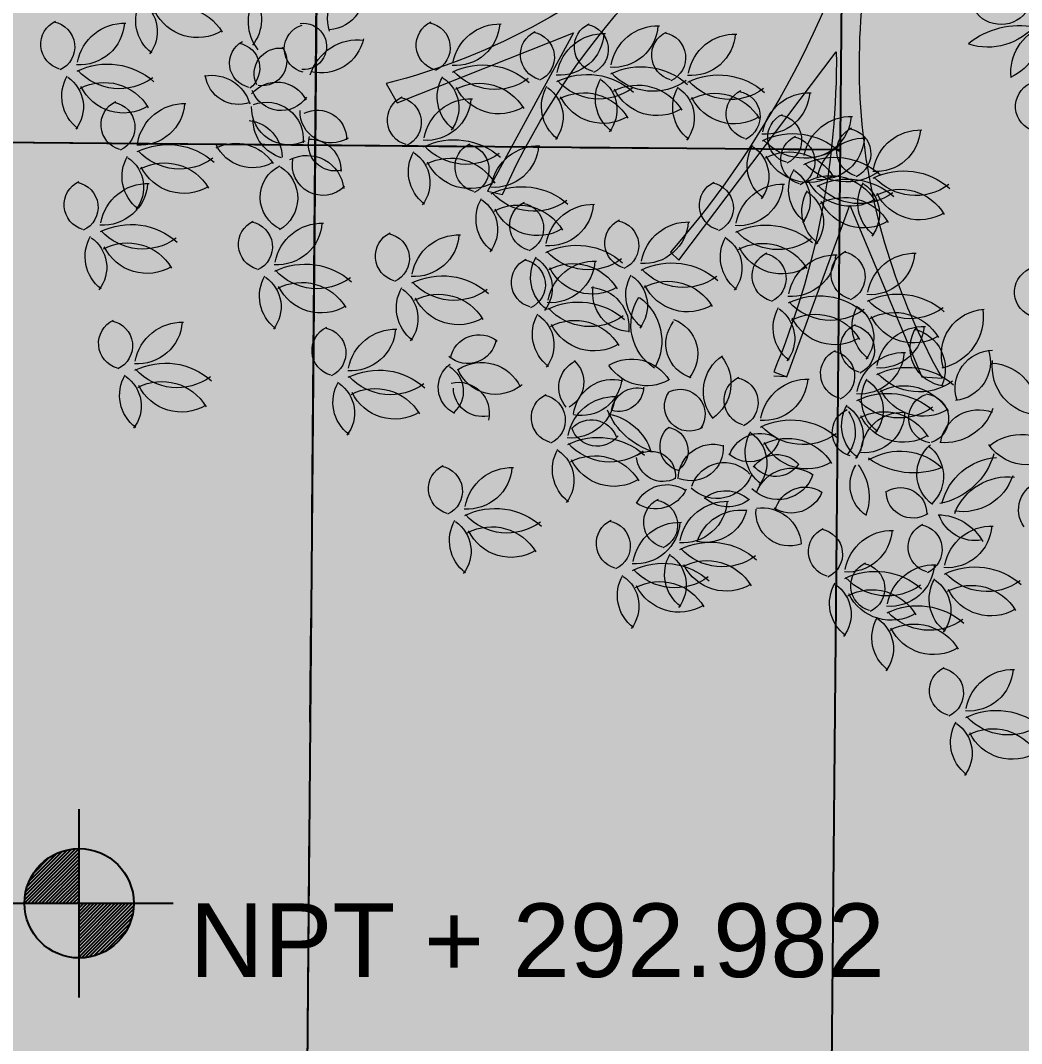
# Model space of a CAD drawing. Header units: millimetres. Extents: x 793 to 3159, y 750 to 2095.
# Drawn here: x 1210.953 to 1214.01, y 1036.533 to 1039.658 of the extents above; entities that cross this region are included whole.
import ezdxf

# ---------------------------------------------------------------- set-up
doc = ezdxf.new("R2010")
doc.units = ezdxf.units.MM
doc.linetypes.add('CENTER', pattern=[50.8, 31.75, -6.35, 6.35, -6.35])
doc.linetypes.add('CONTINUA', pattern=[0])
for name, color, linetype in [('A-BANQUETA', 8, 'Continuous'), ('A-NIVEL', 4, 'Continuous'), ('A-PISOS', 252, 'Continuous'), ('A-TEXTO', 2, 'Continuous'), ('A-VEGETACION', 65, 'Continuous')]:
    doc.layers.add(name, color=color, linetype=linetype)
doc.layers.add('JUNTA DE CONTROL', color=7, linetype='Continuous', true_color=0xf43e0b)
doc.styles.add('kobalt', font='arial.ttf', dxfattribs={"height": 0.15})

# ---------------------------------------------------------------- blocks, each defined once
blk = doc.blocks.new('A$C15914C01')
at = {"layer": 'A-PISOS', "linetype": 'CONTINUA', "ltscale": 0.5}
h = blk.add_hatch(dxfattribs=at)
h.set_pattern_fill('AR-CONC', color=250, scale=0.01)
h.set_pattern_definition([(50, (-2174.8441, -711.9263), (1.8218467, -0.1593909), [0.1905, -2.0955]), (355, (-2174.8441, -711.9263), (-0.3524342, 1.9105685), [0.1524, -1.6764058]), (100.451445, (-2174.6923, -711.9396), (1.4694125, 1.7511775), [0.1619001, -1.7809024]), (46.1842, (-2174.844, -711.4183), (2.7107904, -0.4204233), [0.28575, -3.14325]), (96.63556, (-2174.6182, -711.4533), (2.3740413, 2.4742612), [0.2428502, -2.671356]), (351.18415, (-2174.844, -711.4183), (2.3740413, 2.4742612), [0.2285997, -2.5145973]), (21, (-2174.5901, -711.5453), (1.5161439, -1.022652), [0.1905, -2.0955]), (326, (-2174.5901, -711.5453), (0.6180203, 1.8418797), [0.1524, -1.6764]), (71.451445, (-2174.4638, -711.6305), (2.1341642, 0.8192277), [0.1619001, -1.7808994]), (37.5, (-2174.8441, -711.9263), (0.03088603, 0.84555039), [0, -1.65608, 0, -1.7018, 0, -1.68275]), (7.5, (-2174.8441, -711.9263), (0.66819663, 1.00180575), [0, -0.97028, 0, -1.61798, 0, -0.64135]), (327.5, (-2175.4105, -711.9263), (1.35590595, -0.05728744), [0, -0.635, 0, -1.9812, 0, -2.6289]), (317.5, (-2175.6645, -711.9263), (1.4812918, 0.2542649), [0, -0.8255, 0, -1.31572, 0, -1.8669])])
h.paths.add_polyline_path([(34.8168, -42.8196), (32.6278, -43.153), (34.8205, -45.9618), (37.6167, -49.5446), (37.8168, -49.3615), (37.8119, -45.957), (37.2624, -45.9569), (35.0767, -43.153)])
h.paths.add_polyline_path([(37.8168, -31.153), (31.8168, -31.153), (31.8168, -34.153), (37.8168, -34.153)])
h.paths.add_polyline_path([(37.8168, -28.153), (31.8168, -28.153), (31.8168, -31.153), (37.8168, -31.153)])
h.paths.add_polyline_path([(37.8168, -25.153), (31.8168, -25.153), (31.8168, -28.153), (37.8168, -28.153)])
h.paths.add_polyline_path([(37.8168, -22.153), (31.8168, -22.153), (31.8168, -25.153), (37.8168, -25.153)])
h.paths.add_polyline_path([(37.8168, -19.153), (31.8168, -19.153), (31.8168, -22.153), (37.8168, -22.153)])
h.paths.add_polyline_path([(37.8168, -16.153), (31.8168, -16.153), (31.8168, -19.153), (37.8168, -19.153)])
h.paths.add_polyline_path([(37.8168, -13.153), (31.8168, -13.153), (31.8168, -16.153), (37.8168, -16.153)])
h.paths.add_polyline_path([(37.8168, -10.153), (31.8168, -10.153), (31.8168, -13.153), (37.8168, -13.153)])
h.paths.add_polyline_path([(37.8168, -7.153), (31.8168, -7.153), (31.8168, -10.153), (37.8168, -10.153)])
h.paths.add_polyline_path([(37.8168, -4.153), (31.8168, -4.153), (31.8168, -7.153), (37.8168, -7.153)])
h.paths.add_polyline_path([(37.8168, -1.153), (31.8168, -1.153), (31.8168, -4.153), (37.8168, -4.153)])
h.paths.add_polyline_path([(37.8168, 1.847), (30.6868, 1.8451), (30.685, -0.9441), (31.8168, -0.2966), (31.8168, -1.153), (37.8168, -1.153)])
h.paths.add_polyline_path([(34.59, 4.845), (30.6888, 4.8472), (30.6868, 1.8451), (34.8168, 1.847), (37.8168, 1.847), (37.8222, 3.6561), (34.5899, 3.6564)])
h.paths.add_polyline_path([(34.5903, 7.847), (30.6908, 7.8447), (30.6888, 4.8472), (34.59, 4.845)])
h.paths.add_polyline_path([(34.5906, 10.845), (30.6929, 10.847), (30.6908, 7.847), (34.5903, 7.847)])
h.paths.add_polyline_path([(34.5908, 13.845), (30.695, 13.847), (30.6929, 10.8498), (34.5906, 10.845)])
h.paths.add_polyline_path([(34.5911, 16.845), (30.6969, 16.8585), (30.6949, 13.847), (34.5908, 13.845)])
h.paths.add_polyline_path([(34.5914, 19.847), (30.6989, 19.8439), (30.6969, 16.847), (34.5911, 16.845)])
h.paths.add_polyline_path([(34.5917, 22.847), (30.701, 22.847), (30.6989, 19.847), (34.5914, 19.847)])
h.paths.add_polyline_path([(34.5919, 25.845), (30.703, 25.8545), (30.701, 22.847), (34.5917, 22.847)])
h.paths.add_polyline_path([(34.5922, 28.845), (30.705, 28.847), (30.703, 25.8545), (34.5919, 25.845)])
h.paths.add_polyline_path([(34.5925, 31.845), (30.707, 31.847), (30.705, 28.8431), (34.5922, 28.845)])
h.paths.add_polyline_path([(34.5927, 34.847), (30.7091, 34.847), (30.707, 31.847), (34.5925, 31.845)])
h.paths.add_polyline_path([(34.8168, 37.847), (30.7111, 37.8474), (30.7091, 34.847), (34.5927, 34.847), (34.5929, 37.0264), (34.8167, 37.0263)])
h.paths.add_polyline_path([(34.8168, 40.847), (30.7131, 40.8474), (30.7111, 37.8474), (34.8168, 37.847)])
h.paths.add_polyline_path([(31.8168, -35.1004), (37.8168, -35.1004), (37.8168, -34.153), (31.8168, -34.153)])
h.paths.add_polyline_path([(34.8168, -42.8196), (31.8168, -38.9711), (31.8168, -42.1142), (32.6278, -43.153)])
edge = h.paths.add_edge_path()
edge.add_arc((36.3898, 42.3598), 1.2114, 269.2435, 270.7565)
edge.add_line((36.4058, 41.1485), (36.3738, 41.1485))
h.paths.add_polyline_path([(33.4212, 52.8383), (33.4232, 55.847), (30.7232, 55.8475), (30.7212, 52.8475)])
h.paths.add_polyline_path([(33.4293, 64.8439), (33.4313, 67.847), (30.7313, 67.8588), (30.7293, 64.847)])
h.paths.add_polyline_path([(33.4253, 58.8475), (33.4273, 61.8475), (30.7273, 61.8475), (30.7252, 58.8475)])
h.paths.add_polyline_path([(33.4273, 61.847), (33.4293, 64.847), (30.7293, 64.8469), (30.7273, 61.847)])
h.paths.add_polyline_path([(33.4232, 55.8473), (33.4252, 58.8443), (30.7252, 58.8521), (30.7233, 55.8475)])
h.paths.add_polyline_path([(33.4192, 49.8415), (33.4212, 52.8413), (30.7212, 52.8475), (30.7192, 49.8415)])
h.paths.add_polyline_path([(33.4172, 46.8418), (33.4192, 49.8415), (30.7192, 49.8415), (30.7171, 46.8418)])
edge = h.paths.add_edge_path()
edge.add_line((33.4164, 45.5627), (33.4172, 46.8418))
edge.add_line((33.4172, 46.8418), (30.7171, 46.8418))
edge.add_line((30.7171, 46.8418), (30.7131, 40.8474))
edge.add_line((30.7131, 40.8474), (34.8168, 40.847))
edge.add_line((34.8168, 40.847), (34.8168, 43.672))
edge.add_arc((35.4163, 45.58), 2, 180.4964, 252.5566, ccw=False)
edge = h.paths.add_edge_path()
edge.add_line((33.4183, 67.8436), (33.4463, 70.8436))
edge.add_line((33.4463, 70.8436), (31.8168, 70.8493))
edge.add_line((31.8168, 70.8493), (29.2404, 70.847))
edge.add_arc((28.732, 68.9127), 2, -0.0386, 75.2748, ccw=False)
edge.add_line((30.732, 68.9114), (30.7313, 67.8475))
edge.add_line((30.7313, 67.8475), (33.4183, 67.8436))
edge = h.paths.add_edge_path()
edge.add_line((33.4333, 70.8393), (33.4337, 71.5955))
edge.add_arc((31.4338, 71.5781), 2, 0.4964, 78.8828)
edge.add_line((31.8194, 73.5406), (31.8168, 70.847))
edge.add_line((31.8168, 70.847), (33.4333, 70.8393))
at = {"layer": 'A-PISOS', "color": 250, "linetype": 'CONTINUA', "ltscale": 0.5}
for p, q in [((31.8168, 73.5733), (31.8168, -35.1001)), ((30.7192, 49.847), (33.4192, 49.847))]:
    blk.add_line(p, q, dxfattribs=at)
blk = doc.blocks.new('NIVEL')
for p, q in [((0, -0.2554), (0, 0.2554)), ((-0.1484, 0), (0, 0.1484)), ((-0.1481, 0.0097), (-0.0097, 0.1481)), ((-0.147, 0.0203), (-0.0203, 0.147)), ((-0.145, 0.0318), (-0.0318, 0.145)), ((-0.1415, 0.0447), (-0.0447, 0.1415)), ((-0.1389, 0), (0, 0.1389)), ((-0.1358, 0.0599), (-0.0599, 0.1358)), ((-0.1294, 0), (0, 0.1294)), ((-0.1248, 0.0804), (-0.0804, 0.1248)), ((-0.12, 0), (0, 0.12)), ((-0.1105, 0), (0, 0.1105)), ((-0.1011, 0), (0, 0.1011)), ((-0.0916, 0), (0, 0.0916)), ((-0.0821, 0), (0, 0.0821)), ((-0.0727, 0), (0, 0.0727)), ((-0.0632, 0), (0, 0.0632)), ((-0.0538, 0), (0, 0.0538)), ((-0.0443, 0), (0, 0.0443)), ((-0.0348, 0), (0, 0.0348)), ((-0.2554, 0), (0.2554, 0)), ((-0.0254, 0), (0, 0.0254)), ((-0.0159, 0), (0, 0.0159)), ((-0.0065, 0), (0, 0.0065)), ((0, -0.003), (0.003, 0)), ((0, -0.0125), (0.0125, 0)), ((0, -0.0219), (0.0219, 0)), ((0, -0.0314), (0.0314, 0)), ((0, -0.0408), (0.0408, 0)), ((0, -0.0503), (0.0503, 0)), ((0, -0.0598), (0.0598, 0)), ((0, -0.0692), (0.0692, 0)), ((0, -0.0787), (0.0787, 0)), ((0, -0.0881), (0.0881, 0)), ((0, -0.0976), (0.0976, 0)), ((0, -0.1071), (0.1071, 0)), ((0, -0.1165), (0.1165, 0)), ((0, -0.126), (0.126, 0)), ((0, -0.1354), (0.1354, 0)), ((0, -0.1449), (0.1449, 0)), ((0.0061, -0.1483), (0.1483, -0.0061)), ((0.0163, -0.1475), (0.1475, -0.0163)), ((0.0274, -0.1458), (0.1458, -0.0274)), ((0.0398, -0.143), (0.143, -0.0398)), ((0.054, -0.1382), (0.1382, -0.054)), ((0.0718, -0.1299), (0.1299, -0.0718))]:
    blk.add_line(p, q)
blk.add_circle((0, 0), 0.1484)
blk = doc.blocks.new('XR-CONJUNTO$0$A$C458D45B7')
at = {"lineweight": 0, "extrusion": (-2.43104e-07, -5.45806e-06, 1)}
blk.add_line((-0.3067, -1.749), (-0.3463, -1.7481), dxfattribs=at)
blk.add_lwpolyline([(0.1057, -1.746), (0.1681, -1.7494, -0.110183), (-0.0866, -0.95, -0.110183), (0.0225, -0.1181, 0.069274), (0.0548, -0.1083, -0.159056), (0.3751, -0.5382), (0.4313, -0.5098), (0.2694, -0.2414), (0.6188, -0.3643), (0.5483, -0.2962, -0.129481), (0.1024, -0.068, 0.184379), (0.1254, 0.0127), (0.8832, -0.1415), (0.8943, -0.0784), (0.1156, 0.0518, -0.487233), (0.1075, 0.0667, -0.157099), (0.4909, 0.4325), (0.4557, 0.4846), (0.2096, 0.2904), (0.2879, 0.6525), (0.2292, 0.5741, -0.1274), (0.063, 0.1098, -1.508538), (0.0487, 0.1166), (-0.0409, 1.3604), (-0.1014, 1.2588), (-0.0393, 0.4627, -0.187108), (-0.3498, 1.1361), (-0.3949, 1.1174), (-0.3356, 0.7801), (-0.586, 0.9428), (-0.6161, 0.9071, -0.222061), (-0.0345, 0.1193), (-0.0367, 0.1218), (-0.9935, 0.563), (-0.9683, 0.4373, -0.148996), (-0.7862, 0.3977), (-0.1177, 0.0214, -0.61159), (-0.1188, -0.006, -0.101655), (-1.381, -0.3864), (-1.4565, -0.4291), (-0.657, -0.3716, -0.12496), (-1.5382, -0.8654), (-1.5037, -0.924), (-0.968, -0.7054), (-1.2263, -1.1913), (-1.1801, -1.2004, -0.176723), (-0.0978, -0.0662, 0.164875), (-0.0374, -0.112, -0.122319), (-0.6656, -1.3725), (-0.6394, -1.3961), (-0.165, -0.7555, -0.101541), (-0.347, -1.7346), (-0.3067, -1.749), (-0.1198, -1.2235), (0.1057, -1.746)], format="xyb", close=True, dxfattribs=at)
at = {"lineweight": 0, "extrusion": (2.43104e-07, 5.45806e-06, -1)}
for centre, major_axis, start_param, end_param in [((-1.6027, -0.6693), (0.086, 0.0783, 0), 3.55062, 5.363168), ((-1.7206, -0.5916), (0.0749, -0.0823, 0), -1.194178, 0.664916), ((-2.1816, -0.6795), (0.0909, 0.0828, 0), 2.943806, 4.400315), ((-2.3482, -0.7139), (0.0813, 0.074, 0), 6.042078, 7.680112), ((-2.1744, -0.7941), (0.1055, -0.1158, 0), 3.38331, 4.908592), ((-1.8262, -0.6795), (0.0906, -0.0995, 0), 1.614915, 2.889535), ((-2.0476, -0.6746), (0.0938, 0.0854, 0), 0.129265, 1.395311), ((0.3358, -0.5709), (0.0714, 0.065, 0), 1.264913, 3.299305), ((-2.1171, -0.5856), (0.0974, -0.107, 0), 0.190237, 1.841773), ((-2.5155, -0.7546), (0.0578, 0.0526, 0), 2.569534, 5.006064), ((-2.5672, -0.7627), (0.0521, -0.0572, 0), 4.051015, 6.582941), ((-2.338, -0.8334), (0.0977, -0.1073, 0), 2.477681, 3.902549), ((-1.7922, -0.7543), (0.0477, -0.0524, 0), 3.730197, 7.076743), ((-1.3694, -0.7464), (0.0578, 0.0526, 0), 2.569534, 5.006064), ((-1.4212, -0.7544), (0.0521, -0.0572, 0), 4.051015, 6.582941), ((-1.3292, -0.6723), (0.0917, -0.1007, 0), -0.777492, 0.800951), ((-1.192, -0.8251), (0.0977, -0.1073, 0), 2.477681, 3.902549), ((-0.8867, -0.7475), (0.0578, 0.0526, 0), 2.569534, 5.006064), ((-0.9384, -0.7555), (0.0521, -0.0572, 0), 4.051015, 6.582941), ((-0.8464, -0.6733), (0.0917, -0.1007, 0), -0.777492, 0.800951), ((-0.7092, -0.8262), (0.0977, -0.1073, 0), 2.477681, 3.902549), ((0.3952, -0.9166), (0.1824, 0.1661, 0), 4.763929, 5.636252), ((0.2948, -0.5436), (0.143, 0.1302, 0), 1.427963, 2.601349), ((0.5108, -0.8091), (0.1051, 0.0957, 0), 3.743488, 5.119397), ((0.2985, -0.6789), (0.1219, 0.111, 0), 0.683436, 1.880422), ((-2.4752, -0.6805), (0.0917, -0.1007, 0), -0.777492, 0.800951), ((-1.7764, -0.7608), (0.0547, 0.0498, 0), 2.514693, 5.184025), ((-1.051, -0.7726), (0.0578, 0.0526, 0), 2.569534, 5.006064), ((-1.1027, -0.7806), (0.0521, -0.0572, 0), 4.051015, 6.582941), ((-1.0107, -0.6984), (0.0917, -0.1007, 0), -0.777492, 0.800951), ((-0.8735, -0.8513), (0.0977, -0.1073, 0), 2.477681, 3.902549), ((-0.6504, -0.7704), (0.0578, 0.0526, 0), 2.569534, 5.006064), ((-0.7022, -0.7784), (0.0521, -0.0572, 0), 4.051015, 6.582941), ((-0.6101, -0.6963), (0.0917, -0.1007, 0), -0.777492, 0.800951), ((-0.4729, -0.8491), (0.0977, -0.1073, 0), 2.477681, 3.902549), ((-1.9413, -0.8068), (0.0509, -0.0559, 0), 0.945939, 3.367294), ((-2.002, -0.8225), (0.0572, 0.0521, 0), 5.641793, 7.92155), ((-1.624, -0.8846), (0.1127, 0.1027, 0), 4.169962, 5.561665), ((-1.7382, -0.7025), (0.0978, 0.089, 0), 0.938823, 2.542828), ((-1.8635, -0.8377), (0.0576, 0.0525, 0), 3.417735, 5.567883), ((-1.9167, -0.801), (0.055, 0.0501, 0), 0.107397, 2.469596), ((-2.3869, -1.0247), (0.156, 0.1421, 0), 4.983233, 6.17178), ((-1.2408, -1.0165), (0.156, 0.1421, 0), 4.983233, 6.17178), ((-0.758, -1.0176), (0.156, 0.1421, 0), 4.983233, 6.17178), ((-2.3538, -0.717), (0.1269, 0.1155, 0), 1.666781, 3.133707), ((-2.0704, -0.9669), (0.0821, -0.0901, 0), 3.692575, 5.155285), ((-1.259, -0.9037), (0.0909, 0.0828, 0), 2.943806, 4.400315), ((-1.2077, -0.7087), (0.1269, 0.1155, 0), 1.666781, 3.133707), ((-1.2519, -1.0183), (0.1055, -0.1158, 0), 3.38331, 4.908592), ((-0.9223, -1.0427), (0.156, 0.1421, 0), 4.983233, 6.17178), ((-0.725, -0.7098), (0.1269, 0.1155, 0), 1.666781, 3.133707), ((-0.7691, -1.0194), (0.1055, -0.1158, 0), 3.38331, 4.908592), ((-0.5218, -1.0405), (0.156, 0.1421, 0), 4.983233, 6.17178), ((-2.4051, -0.9119), (0.0909, 0.0828, 0), 2.943806, 4.400315), ((-2.5717, -0.9464), (0.0813, 0.074, 0), 6.042078, 7.680112), ((-2.3979, -1.0266), (0.1055, -0.1158, 0), 3.38331, 4.908592), ((-1.989, -0.8304), (0.0692, -0.076, 0), 0.38642, 2.157574), ((-1.8711, -0.9645), (0.0744, 0.0677, 0), 4.565806, 6.533384), ((-1.4256, -0.9381), (0.0813, 0.074, 0), 6.042078, 7.680112), ((-0.9405, -0.9299), (0.0909, 0.0828, 0), 2.943806, 4.400315), ((-1.1071, -0.9643), (0.0813, 0.074, 0), 6.042078, 7.680112), ((-0.8892, -0.7349), (0.1269, 0.1155, 0), 1.666781, 3.133707), ((-0.9334, -1.0445), (0.1055, -0.1158, 0), 3.38331, 4.908592), ((-0.7763, -0.9048), (0.0909, 0.0828, 0), 2.943806, 4.400315), ((-0.9429, -0.9392), (0.0813, 0.074, 0), 6.042078, 7.680112), ((-0.54, -0.9277), (0.0909, 0.0828, 0), 2.943806, 4.400315), ((-0.7066, -0.9621), (0.0813, 0.074, 0), 6.042078, 7.680112), ((-0.4887, -0.7327), (0.1269, 0.1155, 0), 1.666781, 3.133707), ((-0.5328, -1.0423), (0.1055, -0.1158, 0), 3.38331, 4.908592), ((0.4619, -0.9165), (0.0578, 0.0526, 0), 2.569534, 5.006064), ((-2.3406, -0.818), (0.0974, -0.107, 0), 0.190237, 1.841773), ((-1.8588, -0.8569), (0.0633, -0.0695, 0), -0.241864, 1.949123), ((-1.4554, -0.9757), (0.0578, 0.0526, 0), 2.569534, 5.006064), ((-1.1946, -0.8098), (0.0974, -0.107, 0), 0.190237, 1.841773), ((-0.8761, -0.836), (0.0974, -0.107, 0), 0.190237, 1.841773), ((-0.7118, -0.8109), (0.0974, -0.107, 0), 0.190237, 1.841773), ((-0.4756, -0.8338), (0.0974, -0.107, 0), 0.190237, 1.841773), ((-0.4213, -0.9474), (0.0578, 0.0526, 0), 2.569534, 5.006064), ((-0.4731, -0.9554), (0.0521, -0.0572, 0), 4.051015, 6.582941), ((-0.3811, -0.8732), (0.0917, -0.1007, 0), -0.777492, 0.800951), ((-0.2439, -1.0261), (0.0977, -0.1073, 0), 2.477681, 3.902549), ((-2.3294, -0.9985), (0.0578, 0.0526, 0), 2.569534, 5.006064), ((-2.3812, -1.0065), (0.0521, -0.0572, 0), 4.051015, 6.582941), ((-2.2891, -0.9244), (0.0917, -0.1007, 0), -0.777492, 0.800951), ((-2.152, -1.0772), (0.0977, -0.1073, 0), 2.477681, 3.902549), ((-1.9016, -1.0376), (0.0829, 0.0754, 0), 5.072303, 7.119215), ((-1.5071, -0.9838), (0.0521, -0.0572, 0), 4.051015, 6.582941), ((-1.4151, -0.9016), (0.0917, -0.1007, 0), -0.777492, 0.800951), ((-1.2779, -1.0544), (0.0977, -0.1073, 0), 2.477681, 3.902549), ((-1.8349, -0.9416), (0.0765, -0.084, 0), 0.279297, 2.335483), ((-1.7051, -0.9533), (0.0702, 0.0639, 0), 1.7289, 3.911271), ((-1.7464, -1.0372), (0.0598, -0.0657, 0), 3.398385, 5.466877), ((-0.2941, -1.0186), (0.0578, 0.0526, 0), 2.569534, 5.006064), ((-0.3459, -1.0266), (0.0521, -0.0572, 0), 4.051015, 6.582941), ((-0.2539, -0.9445), (0.0917, -0.1007, 0), -0.777492, 0.800951), ((-0.1167, -1.0973), (0.0977, -0.1073, 0), 2.477681, 3.902549), ((-1.9684, -1.0956), (0.0847, 0.0771, 0), 5.565903, 6.997649), ((-1.8235, -0.9794), (0.0806, -0.0885, 0), 1.008399, 2.302773), ((-0.2927, -1.2175), (0.156, 0.1421, 0), 4.983233, 6.17178), ((-0.0824, -1.0582), (0.0578, 0.0526, 0), 2.569534, 5.006064), ((-0.1341, -1.0662), (0.0521, -0.0572, 0), 4.051015, 6.582941), ((-0.0421, -0.9841), (0.0917, -0.1007, 0), -0.777492, 0.800951), ((0.0951, -1.1369), (0.0977, -0.1073, 0), 2.477681, 3.902549), ((-1.6923, -1.0522), (0.0603, 0.0549, 0), 2.047726, 4.165076), ((-1.3268, -1.2458), (0.156, 0.1421, 0), 4.983233, 6.17178), ((-0.2596, -0.9097), (0.1269, 0.1155, 0), 1.666781, 3.133707), ((-0.2531, -1.0846), (0.0578, 0.0526, 0), 2.569534, 5.006064), ((-0.3048, -1.0927), (0.0521, -0.0572, 0), 4.051015, 6.582941), ((-0.2128, -1.0105), (0.0917, -0.1007, 0), -0.777492, 0.800951), ((-0.0756, -1.1634), (0.0977, -0.1073, 0), 2.477681, 3.902549), ((-2.2008, -1.2686), (0.156, 0.1421, 0), 4.983233, 6.17178), ((-1.9446, -1.0025), (0.0914, 0.0833, 0), 1.806411, 3.423556), ((-1.9938, -1.1874), (0.1001, 0.0912, 0), 4.980953, 6.432495), ((-1.7684, -1.1317), (0.0697, 0.0635, 0), 5.41227, 7.055783), ((-1.2937, -0.9381), (0.1269, 0.1155, 0), 1.666781, 3.133707), ((-1.2476, -1.1172), (0.0578, 0.0526, 0), 2.569534, 5.006064), ((-1.2994, -1.1252), (0.0521, -0.0572, 0), 4.051015, 6.582941), ((-1.2073, -1.043), (0.0917, -0.1007, 0), -0.777492, 0.800951), ((-1.0702, -1.1959), (0.0977, -0.1073, 0), 2.477681, 3.902549), ((-0.3109, -1.1047), (0.0909, 0.0828, 0), 2.943806, 4.400315), ((-0.4775, -1.1391), (0.0813, 0.074, 0), 6.042078, 7.680112), ((-0.3038, -1.2193), (0.1055, -0.1158, 0), 3.38331, 4.908592), ((-0.1655, -1.2887), (0.156, 0.1421, 0), 4.983233, 6.17178), ((-2.1677, -0.9608), (0.1269, 0.1155, 0), 1.666781, 3.133707), ((-2.2118, -1.2704), (0.1055, -0.1158, 0), 3.38331, 4.908592), ((-1.7769, -1.1998), (0.0834, 0.076, 0), 4.961295, 6.910739), ((-1.345, -1.133), (0.0909, 0.0828, 0), 2.943806, 4.400315), ((-1.5116, -1.1674), (0.0813, 0.074, 0), 6.042078, 7.680112), ((-1.3378, -1.2477), (0.1055, -0.1158, 0), 3.38331, 4.908592), ((-0.2465, -1.0107), (0.0974, -0.107, 0), 0.190237, 1.841773), ((-2.219, -1.1558), (0.0909, 0.0828, 0), 2.943806, 4.400315), ((-2.3856, -1.1902), (0.0813, 0.074, 0), 6.042078, 7.680112), ((-1.8126, -1.2153), (0.072, -0.0791, 0), 1.163391, 3.416553), ((-1.9175, -1.2184), (0.0757, -0.0831, 0), 4.435217, 6.484111), ((-1.7291, -1.1155), (0.0627, -0.0688, 0), -0.051798, 2.496029), ((-1.2805, -1.0391), (0.0974, -0.107, 0), 0.190237, 1.841773), ((-0.1837, -1.1759), (0.0909, 0.0828, 0), 2.943806, 4.400315), ((-0.3503, -1.2103), (0.0813, 0.074, 0), 6.042078, 7.680112), ((-0.1324, -0.9809), (0.1269, 0.1155, 0), 1.666781, 3.133707), ((-0.1766, -1.2906), (0.1055, -0.1158, 0), 3.38331, 4.908592), ((0.0463, -1.3283), (0.156, 0.1421, 0), 4.983233, 6.17178), ((-2.1546, -1.0619), (0.0974, -0.107, 0), 0.190237, 1.841773), ((-0.1193, -1.082), (0.0974, -0.107, 0), 0.190237, 1.841773), ((-0.1245, -1.3547), (0.156, 0.1421, 0), 4.983233, 6.17178), ((0.028, -1.2155), (0.0909, 0.0828, 0), 2.943806, 4.400315), ((0.0793, -1.0205), (0.1269, 0.1155, 0), 1.666781, 3.133707), ((0.0352, -1.3301), (0.1055, -0.1158, 0), 3.38331, 4.908592), ((-2.4398, -1.2438), (0.0578, 0.0526, 0), 2.569534, 5.006064), ((-2.4915, -1.2519), (0.0521, -0.0572, 0), 4.051015, 6.582941), ((-2.3995, -1.1697), (0.0917, -0.1007, 0), -0.777492, 0.800951), ((-2.2623, -1.3226), (0.0977, -0.1073, 0), 2.477681, 3.902549), ((-1.119, -1.3873), (0.156, 0.1421, 0), 4.983233, 6.17178), ((-0.5005, -1.2274), (0.0578, 0.0526, 0), 2.569534, 5.006064), ((-0.5522, -1.2354), (0.0521, -0.0572, 0), 4.051015, 6.582941), ((-0.4602, -1.1532), (0.0917, -0.1007, 0), -0.777492, 0.800951), ((-0.323, -1.3061), (0.0977, -0.1073, 0), 2.477681, 3.902549), ((-0.1427, -1.2419), (0.0909, 0.0828, 0), 2.943806, 4.400315), ((-0.3093, -1.2764), (0.0813, 0.074, 0), 6.042078, 7.680112), ((-0.0914, -1.047), (0.1269, 0.1155, 0), 1.666781, 3.133707), ((-0.1355, -1.3566), (0.1055, -0.1158, 0), 3.38331, 4.908592), ((-0.1385, -1.2499), (0.0813, 0.074, 0), 6.042078, 7.680112), ((0.0925, -1.1216), (0.0974, -0.107, 0), 0.190237, 1.841773), ((-1.1372, -1.2745), (0.0909, 0.0828, 0), 2.943806, 4.400315), ((-1.3038, -1.3089), (0.0813, 0.074, 0), 6.042078, 7.680112), ((-1.0859, -1.0795), (0.1269, 0.1155, 0), 1.666781, 3.133707), ((-1.13, -1.3891), (0.1055, -0.1158, 0), 3.38331, 4.908592), ((-0.0782, -1.148), (0.0974, -0.107, 0), 0.190237, 1.841773), ((-1.0728, -1.1806), (0.0974, -0.107, 0), 0.190237, 1.841773), ((-1.0791, -1.2944), (0.0578, 0.0526, 0), 2.569534, 5.006064), ((-1.1309, -1.3025), (0.0521, -0.0572, 0), 4.051015, 6.582941), ((-1.0388, -1.2203), (0.0917, -0.1007, 0), -0.777492, 0.800951), ((-0.9017, -1.3731), (0.0977, -0.1073, 0), 2.477681, 3.902549), ((-0.7881, -1.3457), (0.0578, 0.0526, 0), 2.569534, 5.006064), ((-0.8399, -1.3537), (0.0521, -0.0572, 0), 4.051015, 6.582941), ((-0.7479, -1.2715), (0.0917, -0.1007, 0), -0.777492, 0.800951), ((-0.6107, -1.4244), (0.0977, -0.1073, 0), 2.477681, 3.902549), ((-0.3719, -1.4975), (0.156, 0.1421, 0), 4.983233, 6.17178), ((-2.3111, -1.5139), (0.156, 0.1421, 0), 4.983233, 6.17178), ((-1.9065, -1.3598), (0.0578, 0.0526, 0), 2.569534, 5.006064), ((-1.9582, -1.3678), (0.0521, -0.0572, 0), 4.051015, 6.582941), ((-1.8662, -1.2856), (0.0917, -0.1007, 0), -0.777492, 0.800951), ((-1.729, -1.4385), (0.0977, -0.1073, 0), 2.477681, 3.902549), ((-0.3388, -1.1897), (0.1269, 0.1155, 0), 1.666781, 3.133707), ((-2.3294, -1.4011), (0.0909, 0.0828, 0), 2.943806, 4.400315), ((-2.2781, -1.2062), (0.1269, 0.1155, 0), 1.666781, 3.133707), ((-2.3222, -1.5158), (0.1055, -0.1158, 0), 3.38331, 4.908592), ((-1.4881, -1.3917), (0.0578, 0.0526, 0), 2.569534, 5.006064), ((-1.5398, -1.3998), (0.0521, -0.0572, 0), 4.051015, 6.582941), ((-1.4478, -1.3176), (0.0917, -0.1007, 0), -0.777492, 0.800951), ((-1.3106, -1.4705), (0.0977, -0.1073, 0), 2.477681, 3.902549), ((-0.9505, -1.5645), (0.156, 0.1421, 0), 4.983233, 6.17178), ((-0.3901, -1.3847), (0.0909, 0.0828, 0), 2.943806, 4.400315), ((-0.5567, -1.4191), (0.0813, 0.074, 0), 6.042078, 7.680112), ((-0.3829, -1.4993), (0.1055, -0.1158, 0), 3.38331, 4.908592), ((-2.496, -1.4356), (0.0813, 0.074, 0), 6.042078, 7.680112), ((-2.2649, -1.3072), (0.0974, -0.107, 0), 0.190237, 1.841773), ((-0.9174, -1.2568), (0.1269, 0.1155, 0), 1.666781, 3.133707), ((-0.3256, -1.2908), (0.0974, -0.107, 0), 0.190237, 1.841773), ((-0.3375, -1.442), (0.0578, 0.0526, 0), 2.569534, 5.006064), ((-0.3893, -1.45), (0.0521, -0.0572, 0), 4.051015, 6.582941), ((-0.16, -1.5207), (0.0977, -0.1073, 0), 2.477681, 3.902549), ((-0.0964, -1.4345), (0.0578, 0.0526, 0), 2.569534, 5.006064), ((-0.1482, -1.4425), (0.0521, -0.0572, 0), 4.051015, 6.582941), ((-0.0562, -1.3603), (0.0917, -0.1007, 0), -0.777492, 0.800951), ((0.081, -1.5132), (0.0977, -0.1073, 0), 2.477681, 3.902549), ((-1.7778, -1.6299), (0.156, 0.1421, 0), 4.983233, 6.17178), ((-1.0722, -1.4679), (0.0578, 0.0526, 0), 2.569534, 5.006064), ((-1.1239, -1.4759), (0.0521, -0.0572, 0), 4.051015, 6.582941), ((-0.9687, -1.4517), (0.0909, 0.0828, 0), 2.943806, 4.400315), ((-1.1353, -1.4861), (0.0813, 0.074, 0), 6.042078, 7.680112), ((-1.0319, -1.3937), (0.0917, -0.1007, 0), -0.777492, 0.800951), ((-0.8947, -1.5466), (0.0977, -0.1073, 0), 2.477681, 3.902549), ((-0.9615, -1.5664), (0.1055, -0.1158, 0), 3.38331, 4.908592), ((-0.6595, -1.6158), (0.156, 0.1421, 0), 4.983233, 6.17178), ((-0.2972, -1.3679), (0.0917, -0.1007, 0), -0.777492, 0.800951), ((-1.3594, -1.6618), (0.156, 0.1421, 0), 4.983233, 6.17178), ((-0.9043, -1.3578), (0.0974, -0.107, 0), 0.190237, 1.841773), ((-0.6264, -1.308), (0.1269, 0.1155, 0), 1.666781, 3.133707), ((0.4638, -1.4838), (0.0578, 0.0526, 0), 2.569534, 5.006064), ((-1.7961, -1.517), (0.0909, 0.0828, 0), 2.943806, 4.400315), ((-1.9626, -1.5515), (0.0813, 0.074, 0), 6.042078, 7.680112), ((-1.7447, -1.3221), (0.1269, 0.1155, 0), 1.666781, 3.133707), ((-1.7889, -1.6317), (0.1055, -0.1158, 0), 3.38331, 4.908592), ((-0.6777, -1.503), (0.0909, 0.0828, 0), 2.943806, 4.400315), ((-0.8443, -1.5374), (0.0813, 0.074, 0), 6.042078, 7.680112), ((-0.6706, -1.6176), (0.1055, -0.1158, 0), 3.38331, 4.908592), ((-1.7316, -1.4231), (0.0974, -0.107, 0), 0.190237, 1.841773), ((-1.3777, -1.549), (0.0909, 0.0828, 0), 2.943806, 4.400315), ((-1.5443, -1.5835), (0.0813, 0.074, 0), 6.042078, 7.680112), ((-1.3264, -1.3541), (0.1269, 0.1155, 0), 1.666781, 3.133707), ((-1.3705, -1.6637), (0.1055, -0.1158, 0), 3.38331, 4.908592), ((-0.9118, -1.6039), (0.082, -0.09, 0), 3.922895, 5.563815), ((-0.7854, -1.4992), (0.0784, -0.0861, 0), 0.761161, 2.48284), ((-0.6133, -1.4091), (0.0974, -0.107, 0), 0.190237, 1.841773), ((-0.2089, -1.7121), (0.156, 0.1421, 0), 4.983233, 6.17178), ((0.0322, -1.7046), (0.156, 0.1421, 0), 4.983233, 6.17178), ((-1.3132, -1.4551), (0.0974, -0.107, 0), 0.190237, 1.841773), ((-0.9435, -1.738), (0.156, 0.1421, 0), 4.983233, 6.17178), ((-0.6264, -1.5932), (0.1167, 0.1063, 0), 2.876809, 4.428757), ((-0.8545, -1.6456), (0.111, -0.1219, 0), 4.499583, 5.944826), ((-0.1758, -1.4043), (0.1269, 0.1155, 0), 1.666781, 3.133707), ((0.014, -1.5918), (0.0909, 0.0828, 0), 2.943806, 4.400315), ((0.0653, -1.3968), (0.1269, 0.1155, 0), 1.666781, 3.133707), ((0.0211, -1.7064), (0.1055, -0.1158, 0), 3.38331, 4.908592), ((-0.9105, -1.4302), (0.1269, 0.1155, 0), 1.666781, 3.133707), ((-0.9546, -1.7398), (0.1055, -0.1158, 0), 3.38331, 4.908592), ((-0.2271, -1.5993), (0.0909, 0.0828, 0), 2.943806, 4.400315), ((-0.3937, -1.6337), (0.0813, 0.074, 0), 6.042078, 7.680112), ((-0.2199, -1.714), (0.1055, -0.1158, 0), 3.38331, 4.908592), ((-0.1526, -1.6262), (0.0813, 0.074, 0), 6.042078, 7.680112), ((0.3027, -1.6758), (0.1024, 0.0933, 0), 3.565307, 5.386182), ((0.1309, -1.5621), (0.1185, 0.1079, 0), 0.583209, 2.085095), ((-0.9618, -1.6252), (0.0909, 0.0828, 0), 2.943806, 4.400315), ((-1.1284, -1.6596), (0.0813, 0.074, 0), 6.042078, 7.680112), ((-0.5678, -1.6507), (0.0806, 0.0734, 0), 2.594914, 4.537615), ((-0.6921, -1.6834), (0.0834, 0.0759, 0), 5.793524, 7.714733), ((-0.1627, -1.5054), (0.0974, -0.107, 0), 0.190237, 1.841773), ((-0.0655, -1.658), (0.0578, 0.0526, 0), 2.569534, 5.006064), ((-0.1173, -1.666), (0.0521, -0.0572, 0), 4.051015, 6.582941), ((0.0784, -1.4979), (0.0974, -0.107, 0), 0.190237, 1.841773), ((-0.0252, -1.5838), (0.0917, -0.1007, 0), -0.777492, 0.800951), ((0.112, -1.7367), (0.0977, -0.1073, 0), 2.477681, 3.902549), ((-2.3306, -1.6663), (0.0578, 0.0526, 0), 2.569534, 5.006064), ((-2.3824, -1.6743), (0.0521, -0.0572, 0), 4.051015, 6.582941), ((-2.2903, -1.5922), (0.0917, -0.1007, 0), -0.777492, 0.800951), ((-2.1531, -1.745), (0.0977, -0.1073, 0), 2.477681, 3.902549), ((-1.6791, -1.6816), (0.0578, 0.0526, 0), 2.569534, 5.006064), ((-1.7309, -1.6896), (0.0521, -0.0572, 0), 4.051015, 6.582941), ((-1.6389, -1.6075), (0.0917, -0.1007, 0), -0.777492, 0.800951), ((-1.5017, -1.7603), (0.0977, -0.1073, 0), 2.477681, 3.902549), ((-1.2467, -1.719), (0.0602, -0.0661, 0), 2.502227, 4.54115), ((-0.8973, -1.5313), (0.0974, -0.107, 0), 0.190237, 1.841773), ((0.1852, -1.6575), (0.086, 0.0783, 0), 2.417191, 4.449233), ((0.0519, -1.7212), (0.0841, -0.0923, 0), 4.121445, 5.863655), ((-1.2818, -1.6299), (0.0592, -0.0651, 0), -0.667272, 1.44118), ((-0.7802, -1.8349), (0.0912, -0.1001, 0), 3.336911, 4.892596), ((-0.4314, -1.795), (0.096, 0.0875, 0), 3.183323, 4.85961), ((-0.1257, -1.738), (0.0578, 0.0526, 0), 2.569534, 5.006064), ((-0.1774, -1.746), (0.0521, -0.0572, 0), 4.051015, 6.582941), ((-0.0854, -1.6638), (0.0917, -0.1007, 0), -0.777492, 0.800951), ((0.0518, -1.8167), (0.0977, -0.1073, 0), 2.477681, 3.902549), ((0.3233, -1.7786), (0.0857, 0.0781, 0), 3.557171, 5.425825), ((0.1962, -1.6996), (0.0871, 0.0794, 0), 0.417724, 2.199452), ((-2.202, -1.9364), (0.156, 0.1421, 0), 4.983233, 6.17178), ((-1.2377, -1.845), (0.088, -0.0966, 0), 3.302682, 4.998485), ((-0.9126, -1.7877), (0.0666, 0.0606, 0), 3.142668, 4.98287), ((-1.0139, -1.7723), (0.0647, 0.0589, 0), 6.162681, 8.065967), ((-0.6069, -1.7718), (0.0959, 0.0873, 0), 0.047939, 1.69324), ((0.0631, -1.9281), (0.156, 0.1421, 0), 4.983233, 6.17178), ((0.4688, -1.7106), (0.11, 0.1002, 0), 2.356072, 3.990407), ((0.3124, -1.849), (0.0993, -0.1091, 0), 3.920668, 5.558542), ((-2.1689, -1.6286), (0.1269, 0.1155, 0), 1.666781, 3.133707), ((-1.5505, -1.9517), (0.156, 0.1421, 0), 4.983233, 6.17178), ((-1.2828, -1.7911), (0.0649, 0.0591, 0), 2.74486, 4.817126), ((-1.3815, -1.8033), (0.0647, 0.0589, 0), 5.980387, 7.844259), ((-1.1965, -1.6859), (0.0927, 0.0844, 0), 1.60107, 3.477305), ((-0.7353, -1.6424), (0.1023, 0.0932, 0), 1.804244, 3.275247), ((0.0962, -1.6203), (0.1269, 0.1155, 0), 1.666781, 3.133707), ((-2.2202, -1.8236), (0.0909, 0.0828, 0), 2.943806, 4.400315), ((-2.3868, -1.858), (0.0813, 0.074, 0), 6.042078, 7.680112), ((-2.213, -1.9382), (0.1055, -0.1158, 0), 3.38331, 4.908592), ((-1.5687, -1.8389), (0.0909, 0.0828, 0), 2.943806, 4.400315), ((-1.5174, -1.6439), (0.1269, 0.1155, 0), 1.666781, 3.133707), ((-1.5616, -1.9535), (0.1055, -0.1158, 0), 3.38331, 4.908592), ((-1.3086, -1.8699), (0.07, 0.0637, 0), 5.213427, 7.235231), ((-0.8369, -1.8829), (0.0813, -0.0892, 0), 2.416196, 4.128775), ((-0.9339, -1.7499), (0.0834, -0.0916, 0), -0.747496, 0.92333), ((-0.4192, -1.8221), (0.0578, 0.0526, 0), 2.569534, 5.006064), ((-0.471, -1.8301), (0.0521, -0.0572, 0), 4.051015, 6.582941), ((-0.3789, -1.7479), (0.0917, -0.1007, 0), -0.777492, 0.800951), ((-0.2418, -1.9008), (0.0977, -0.1073, 0), 2.477681, 3.902549), ((0.0449, -1.8153), (0.0909, 0.0828, 0), 2.943806, 4.400315), ((0.003, -2.0081), (0.156, 0.1421, 0), 4.983233, 6.17178), ((-0.1217, -1.8497), (0.0813, 0.074, 0), 6.042078, 7.680112), ((0.0521, -1.9299), (0.1055, -0.1158, 0), 3.38331, 4.908592), ((-2.1558, -1.7297), (0.0974, -0.107, 0), 0.190237, 1.841773), ((-1.7353, -1.8733), (0.0813, 0.074, 0), 6.042078, 7.680112), ((-1.5043, -1.745), (0.0974, -0.107, 0), 0.190237, 1.841773), ((-1.2355, -1.7906), (0.0599, -0.0658, 0), 0.537292, 2.273403), ((-1.0074, -1.8808), (0.0578, 0.0526, 0), 2.569534, 5.006064), ((-0.7627, -1.8661), (0.0529, -0.0581, 0), 2.437983, 4.133669), ((-0.8209, -1.7829), (0.052, -0.0571, 0), -0.805592, 0.99457), ((-0.604, -1.8427), (0.0508, -0.0558, 0), 0.167275, 2.931559), ((-0.6317, -1.8666), (0.0514, -0.0564, 0), 3.434396, 6.048526), ((0.1093, -1.7214), (0.0974, -0.107, 0), 0.190237, 1.841773), ((0.1426, -1.8717), (0.0564, 0.0514, 0), 2.451914, 5.122844), ((0.1123, -1.8734), (0.0513, -0.0564, 0), 3.974747, 6.706127), ((-1.0591, -1.8888), (0.0521, -0.0572, 0), 4.051015, 6.582941), ((-0.9671, -1.8066), (0.0917, -0.1007, 0), -0.777492, 0.800951), ((-0.8299, -1.9595), (0.0977, -0.1073, 0), 2.477681, 3.902549), ((-0.0153, -1.8953), (0.0909, 0.0828, 0), 2.943806, 4.400315), ((-0.1818, -1.9297), (0.0813, 0.074, 0), 6.042078, 7.680112), ((0.0361, -1.7003), (0.1269, 0.1155, 0), 1.666781, 3.133707), ((-0.0081, -2.0099), (0.1055, -0.1158, 0), 3.38331, 4.908592), ((0.1747, -1.7893), (0.1161, 0.1058, 0), 1.073021, 2.387841), ((0.2802, -1.9608), (0.0861, 0.0784, 0), 4.018379, 5.808748), ((-0.6479, -1.7687), (0.1504, -0.1652, 0), 1.026125, 1.904449), ((-0.8791, -2.0337), (0.1131, -0.1242, 0), 4.05378, 5.144977), ((-0.2906, -2.0922), (0.156, 0.1421, 0), 4.983233, 6.17178), ((-0.0914, -1.917), (0.0506, -0.0555, 0), 1.010889, 3.47331), ((-0.202, -1.918), (0.0782, 0.0712, 0), 0.087647, 1.448523), ((0.0492, -1.8013), (0.0974, -0.107, 0), 0.190237, 1.841773), ((-0.0705, -1.855), (0.0836, -0.0918, 0), -0.851667, 0.813229), ((0.0484, -1.9811), (0.0936, 0.0853, 0), 3.9493, 5.480078), ((-0.9013, -1.9679), (0.0549, -0.0603, 0), 3.061552, 5.056317), ((-0.2575, -1.7844), (0.1269, 0.1155, 0), 1.666781, 3.133707), ((-0.8787, -2.1509), (0.156, 0.1421, 0), 4.983233, 6.17178), ((-0.8847, -1.8854), (0.0601, 0.0547, 0), 1.393449, 3.554503), ((-0.6148, -1.9644), (0.057, 0.0519, 0), 2.578652, 4.726233), ((-0.6793, -1.9791), (0.0541, 0.0493, 0), 5.612257, 7.909224), ((-0.3859, -2.0219), (0.0731, 0.0665, 0), 4.229845, 6.060505), ((-0.3088, -1.9794), (0.0909, 0.0828, 0), 2.943806, 4.400315), ((-0.4754, -2.0138), (0.0813, 0.074, 0), 6.042078, 7.680112), ((-0.3017, -2.094), (0.1055, -0.1158, 0), 3.38331, 4.908592), ((0.4118, -2.0705), (0.1022, -0.1122, 0), 3.166321, 4.746743), ((-0.8456, -1.8431), (0.1269, 0.1155, 0), 1.666781, 3.133707), ((-0.529, -2.0638), (0.0786, 0.0716, 0), 3.876768, 5.736712), ((-0.5982, -1.9703), (0.0669, -0.0735, 0), -0.935183, 1.086705), ((-0.4195, -1.9143), (0.0708, 0.0645, 0), 1.04514, 3.011148), ((-0.2444, -1.8855), (0.0974, -0.107, 0), 0.190237, 1.841773), ((0.0431, -2.1571), (0.124, -0.1362, 0), 3.319613, 4.638387), ((0.2091, -2.0412), (0.0781, -0.0858, 0), 1.365148, 3.170115), ((0.0571, -2.0498), (0.0865, 0.0788, 0), 6.08891, 7.797405), ((0.4287, -1.8685), (0.0962, -0.1057, 0), -0.22961, 1.697981), ((-0.8969, -2.0381), (0.0909, 0.0828, 0), 2.943806, 4.400315), ((-1.0635, -2.0725), (0.0813, 0.074, 0), 6.042078, 7.680112), ((-0.8898, -2.1527), (0.1055, -0.1158, 0), 3.38331, 4.908592), ((-0.7195, -2.0556), (0.0557, 0.0507, 0), 4.867473, 7.140226), ((-0.3332, -2.0743), (0.0644, 0.0586, 0), 4.465016, 6.303995), ((0.0809, -1.8037), (0.1587, -0.1742, 0), 0.345184, 1.356009), ((0.1198, -1.9213), (0.1593, 0.1451, 0), 1.00711, 2.105119), ((0.3506, -2.1743), (0.1247, -0.1369, 0), 2.543031, 3.801704), ((-1.3195, -2.1006), (0.0578, 0.0526, 0), 2.569534, 5.006064), ((-0.8325, -1.9442), (0.0974, -0.107, 0), 0.190237, 1.841773), ((-0.6826, -1.9915), (0.0601, 0.0547, 0), 1.804241, 3.776705), ((-0.4944, -2.1165), (0.0698, -0.0766, 0), 2.607937, 4.729847), ((-0.3391, -1.9696), (0.057, -0.0625, 0), -0.246584, 1.641422), ((-0.2882, -2.1431), (0.0849, 0.0774, 0), 4.235337, 6.046289), ((0.0019, -2.0768), (0.0758, -0.0832, 0), 1.317084, 2.865627), ((-0.2105, -2.1149), (0.1171, 0.1067, 0), 0.067922, 1.089621), ((-1.3713, -2.1086), (0.0521, -0.0572, 0), 4.051015, 6.582941), ((-1.2793, -2.0264), (0.0917, -0.1007, 0), -0.777492, 0.800951), ((-1.1421, -2.1793), (0.0977, -0.1073, 0), 2.477681, 3.902549), ((-0.5177, -2.0103), (0.0834, 0.0759, 0), 1.098371, 3.068093), ((-0.3311, -2.0131), (0.0826, 0.0753, 0), 1.049221, 3.093477), ((0.232, -1.995), (0.1087, -0.1193, 0), -0.517411, 0.883582), ((0.3727, -2.2226), (0.1287, 0.1172, 0), 4.23806, 5.558372), ((0.4944, -2.1477), (0.0664, 0.0605, 0), 3.241774, 5.168831), ((-0.6686, -2.1858), (0.0698, -0.0767, 0), 2.766974, 4.44246), ((-0.4892, -2.2044), (0.0709, -0.0778, 0), 3.19712, 4.606252), ((-0.2473, -2.1796), (0.0695, 0.0633, 0), 4.11451, 6.021325), ((0.0442, -2.1647), (0.0594, 0.0541, 0), 4.913936, 7.019776), ((-0.7056, -2.0532), (0.0696, -0.0764, 0), -0.413826, 1.312985), ((-0.484, -2.0394), (0.0731, -0.0803, 0), 0.082053, 1.427671), ((-0.29, -2.0656), (0.0737, 0.0671, 0), 1.096087, 2.860218), ((0.0814, -2.0955), (0.0605, 0.0551, 0), 1.717436, 3.872544), ((-1.1909, -2.3707), (0.156, 0.1421, 0), 4.983233, 6.17178), ((-0.6616, -2.1976), (0.0578, 0.0526, 0), 2.569534, 5.006064), ((-0.7134, -2.2057), (0.0521, -0.0572, 0), 4.051015, 6.582941), ((-0.6214, -2.1235), (0.0917, -0.1007, 0), -0.777492, 0.800951), ((-0.4842, -2.2764), (0.0977, -0.1073, 0), 2.477681, 3.902549), ((-0.4426, -2.297), (0.1031, 0.0939, 0), 4.176659, 5.555724), ((-0.2948, -2.1637), (0.0757, 0.0689, 0), 1.95551, 3.964827), ((-0.3769, -2.2689), (0.0879, 0.08, 0), 5.29327, 6.951225), ((-1.1578, -2.0629), (0.1269, 0.1155, 0), 1.666781, 3.133707), ((-0.5518, -2.1279), (0.0872, -0.0958, 0), -0.604362, 0.920285), ((0.1574, -2.326), (0.118, 0.1075, 0), 5.462246, 6.506525), ((0.272, -2.1268), (0.0869, 0.0791, 0), 2.121846, 3.517128), ((-1.2091, -2.2579), (0.0909, 0.0828, 0), 2.943806, 4.400315), ((-1.3757, -2.2923), (0.0813, 0.074, 0), 6.042078, 7.680112), ((-1.202, -2.3725), (0.1055, -0.1158, 0), 3.38331, 4.908592), ((-0.8054, -2.2632), (0.0578, 0.0526, 0), 2.569534, 5.006064), ((-0.8572, -2.2712), (0.0521, -0.0572, 0), 4.051015, 6.582941), ((-0.7651, -2.1891), (0.0917, -0.1007, 0), -0.777492, 0.800951), ((-0.6279, -2.3419), (0.0977, -0.1073, 0), 2.477681, 3.902549), ((-0.1575, -2.2819), (0.0578, 0.0526, 0), 2.569534, 5.006064), ((-0.2092, -2.29), (0.0521, -0.0572, 0), 4.051015, 6.582941), ((-0.1172, -2.2078), (0.0917, -0.1007, 0), -0.777492, 0.800951), ((0.02, -2.3606), (0.0977, -0.1073, 0), 2.477681, 3.902549), ((0.1466, -2.2658), (0.0578, 0.0526, 0), 2.569534, 5.006064), ((0.0949, -2.2738), (0.0521, -0.0572, 0), 4.051015, 6.582941), ((0.1869, -2.1917), (0.0917, -0.1007, 0), -0.777492, 0.800951), ((0.3241, -2.3445), (0.0977, -0.1073, 0), 2.477681, 3.902549), ((-1.1447, -2.164), (0.0974, -0.107, 0), 0.190237, 1.841773), ((-0.533, -2.4677), (0.156, 0.1421, 0), 4.983233, 6.17178), ((-0.4999, -2.16), (0.1269, 0.1155, 0), 1.666781, 3.133707), ((-0.6768, -2.5333), (0.156, 0.1421, 0), 4.983233, 6.17178), ((-0.5512, -2.3549), (0.0909, 0.0828, 0), 2.943806, 4.400315), ((-0.7178, -2.3894), (0.0813, 0.074, 0), 6.042078, 7.680112), ((-0.5441, -2.4696), (0.1055, -0.1158, 0), 3.38331, 4.908592), ((0.2753, -2.5359), (0.156, 0.1421, 0), 4.983233, 6.17178), ((-0.6437, -2.2255), (0.1269, 0.1155, 0), 1.666781, 3.133707), ((-0.4868, -2.261), (0.0974, -0.107, 0), 0.190237, 1.841773), ((-0.0288, -2.552), (0.156, 0.1421, 0), 4.983233, 6.17178), ((-0.0273, -2.3857), (0.0578, 0.0526, 0), 2.569534, 5.006064), ((-0.0791, -2.3937), (0.0521, -0.0572, 0), 4.051015, 6.582941), ((0.0129, -2.3115), (0.0917, -0.1007, 0), -0.777492, 0.800951), ((0.1501, -2.4644), (0.0977, -0.1073, 0), 2.477681, 3.902549), ((-0.695, -2.4205), (0.0909, 0.0828, 0), 2.943806, 4.400315), ((-0.8616, -2.4549), (0.0813, 0.074, 0), 6.042078, 7.680112), ((-0.6878, -2.5352), (0.1055, -0.1158, 0), 3.38331, 4.908592), ((0.0043, -2.2443), (0.1269, 0.1155, 0), 1.666781, 3.133707), ((0.257, -2.4231), (0.0909, 0.0828, 0), 2.943806, 4.400315), ((0.0905, -2.4575), (0.0813, 0.074, 0), 6.042078, 7.680112), ((0.3084, -2.2281), (0.1269, 0.1155, 0), 1.666781, 3.133707), ((0.2642, -2.5377), (0.1055, -0.1158, 0), 3.38331, 4.908592), ((-0.6305, -2.3266), (0.0974, -0.107, 0), 0.190237, 1.841773), ((-0.0471, -2.4392), (0.0909, 0.0828, 0), 2.943806, 4.400315), ((-0.2136, -2.4736), (0.0813, 0.074, 0), 6.042078, 7.680112), ((-0.0399, -2.5539), (0.1055, -0.1158, 0), 3.38331, 4.908592), ((0.3215, -2.3292), (0.0974, -0.107, 0), 0.190237, 1.841773), ((0.0174, -2.3453), (0.0974, -0.107, 0), 0.190237, 1.841773), ((0.1013, -2.6558), (0.156, 0.1421, 0), 4.983233, 6.17178), ((0.1344, -2.348), (0.1269, 0.1155, 0), 1.666781, 3.133707), ((0.0831, -2.543), (0.0909, 0.0828, 0), 2.943806, 4.400315), ((-0.0835, -2.5774), (0.0813, 0.074, 0), 6.042078, 7.680112), ((0.0902, -2.6576), (0.1055, -0.1158, 0), 3.38331, 4.908592), ((0.1475, -2.4491), (0.0974, -0.107, 0), 0.190237, 1.841773), ((0.2159, -2.7031), (0.0578, 0.0526, 0), 2.569534, 5.006064), ((0.1641, -2.7111), (0.0521, -0.0572, 0), 4.051015, 6.582941), ((0.2562, -2.629), (0.0917, -0.1007, 0), -0.777492, 0.800951), ((0.3934, -2.7818), (0.0977, -0.1073, 0), 2.477681, 3.902549), ((0.3445, -2.9732), (0.156, 0.1421, 0), 4.983233, 6.17178), ((0.3263, -2.8604), (0.0909, 0.0828, 0), 2.943806, 4.400315), ((0.1597, -2.8948), (0.0813, 0.074, 0), 6.042078, 7.680112), ((0.3776, -2.6654), (0.1269, 0.1155, 0), 1.666781, 3.133707), ((0.3335, -2.975), (0.1055, -0.1158, 0), 3.38331, 4.908592), ((0.3907, -2.7665), (0.0974, -0.107, 0), 0.190237, 1.841773)]:
    blk.add_ellipse(centre, major_axis=major_axis, ratio=1, start_param=start_param, end_param=end_param, dxfattribs=at)
blk = doc.blocks.new('A$C3E6A45EC')
at = {"layer": 'JUNTA DE CONTROL', "linetype": 'CENTER', "ltscale": 0.05}
for p, q in [((31.7594, -34.4501), (32.701, 74.2193)), ((31.3978, 50.5034), (34.0977, 50.48))]:
    blk.add_line(p, q, dxfattribs=at)

msp = doc.modelspace()

# ---------------------------------------------------------------- hatches: boundary and pattern name
at = {"layer": 'A-VEGETACION', "linetype": 'CONTINUA'}
h = msp.add_hatch(dxfattribs=at)
h.set_pattern_fill('AR-SAND', color=256, scale=0.02, angle=0.53405)
h.set_pattern_definition([(38.034047, (-995.446, 276.85925), (-0.04112262, 0.97848569), [0, -0.77216, 0, -0.8636, 0, -0.8255]), (8.034047, (-995.446, 276.8592), (0.8856448, 1.4419677), [0, -0.41656, 0, -0.69596, 0, -0.2667]), (328.034047, (-996.0708, 276.8534), (1.58188923, 0.0176195), [0, -0.254, 0, -0.9144, 0, -1.1938]), (318.034047, (-996.0708, 276.8534), (1.5228908, 0.4600731), [0, -0.127, 0, -0.59944, 0, -0.6858])])
edge = h.paths.add_edge_path()
edge.add_arc((1215.4348, 1035.02215), 2.04371, 176.719, 270.62603, ccw=False)
edge.add_line((1213.39443, 1035.13912), (1213.6589, 1061.01063))
edge.add_arc((1211.6589, 1061.01063), 2, 0, 88.76164)
edge.add_line((1211.70213, 1063.01016), (1214.6771, 1062.94585))
edge.add_line((1214.6771, 1062.94585), (1214.42531, 1035.9702))
edge.add_arc((1216.4255, 1035.97039), 2.00019, 180.00541, 269.49299)
edge.add_line((1216.4078, 1033.97027), (1248.7444, 1033.68717))
edge.add_line((1248.7444, 1033.68717), (1248.74768, 1032.68737))
edge.add_line((1248.74768, 1032.68737), (1215.45713, 1032.97856))

# ---------------------------------------------------------------- linework, layer by layer
at = {"layer": 'A-BANQUETA', "linetype": 'CONTINUA', "ltscale": 0.5}
msp.add_line((1213.65881, 1060.99195, 293.72089), (1213.4161, 1034.99767, 293.72089), dxfattribs=at)

# ---------------------------------------------------------------- block references
at = {"layer": 'A-NIVEL', "linetype": 'CONTINUA', "xscale": 1.125, "yscale": 1.125, "zscale": 1.125}
msp.add_blockref('NIVEL', (1211.13245, 1036.96131, -292.89587), dxfattribs=at)
at = {"layer": 'A-TEXTO', "linetype": 'CONTINUA', "ltscale": 0.5}
msp.add_blockref('A$C3E6A45EC', (1179.3582, 988.78314, 293.72089), dxfattribs=at)
at = {"layer": 'A-VEGETACION', "linetype": 'CONTINUA', "ltscale": 0.5, "rotation": 359.4659533148276}
msp.add_blockref('XR-CONJUNTO$0$A$C458D45B7', (1213.6161, 1040.31576, 293.72089), dxfattribs=at)
at = {"layer": 'JUNTA DE CONTROL', "linetype": 'CENTER', "ltscale": 0.05, "rotation": 359.5035917933524}
msp.add_blockref('A$C15914C01', (1179.60612, 989.70753, 293.72089), dxfattribs=at)

# ---------------------------------------------------------------- texts
at = {"layer": 'A-TEXTO', "insert": (1211.46935, 1036.96083, -292.89587), "char_height": 0.225, "attachment_point": 1, "style": 'kobalt'}
msp.add_mtext_dynamic_manual_height_columns('NPT + 292.982', width=62.3352715, gutter_width=1.5, heights=[0], dxfattribs=at)

doc.saveas('drawing.dxf')
